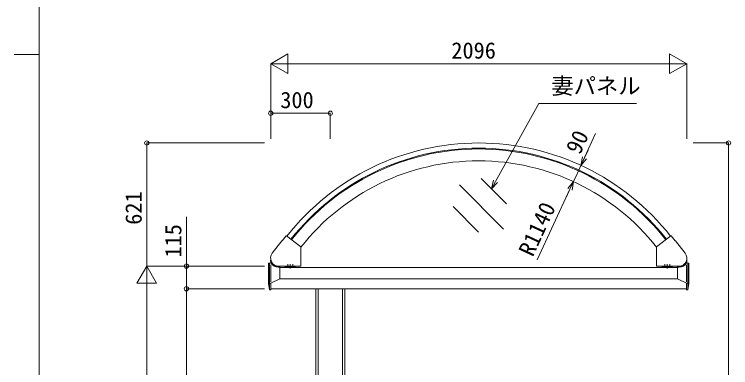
# Model space of a CAD drawing. Units: millimetres, scale not verified. Extents: x -9725 to 10350, y -7066 to 7244.
# Drawn here: x -9725 to -6115, y -1085 to 696 of the extents above; entities that cross this region are included whole.
import ezdxf
from ezdxf.enums import TextEntityAlignment as Align

# ---------------------------------------------------------------- set-up
doc = ezdxf.new("R2010")
doc.units = ezdxf.units.MM
doc.header["$LTSCALE"] = 40
doc.linetypes.add('CHAIN2', pattern=[12, 9, -1, 1, -1])
for name, color, linetype, lineweight in [('0-1_USER1', 3, 'Continuous', 18), ('0-2_YKK_ZWAK', 4, 'Continuous', 9), ('0-4_YKK_12', 6, 'Continuous', 9)]:
    doc.layers.add(name, color=color, linetype=linetype, lineweight=lineweight)
doc.styles.add('ＭＳ ゴシック', font='')
doc.styles.get('ＭＳ ゴシック').set_extended_font_data('MS Gothic')

msp = doc.modelspace()

# ---------------------------------------------------------------- linework, layer by layer
at = {"layer": '0-1_USER1'}
for p, q in [((-9599.98, -6131.25), (-9599.98, 7118.75)), ((-9724.98, 493.75), (-9599.98, 493.75))]:
    msp.add_line(p, q, dxfattribs=at)
at = {"layer": '0-2_YKK_ZWAK'}
for p, q in [((-7244.23, -259.94), (-7372.4, -131.77)), ((-7259.4, -386.19), (-7481.57, -164.02)), ((-7385.65, -401.36), (-7513.83, -273.19)), ((-8355.01, -420.23), (-8375.04, -445.87)), ((-8353.6, -420.06), (-8281.13, -476.68)), ((-6415.88, -420.06), (-6488.36, -476.68)), ((-6414.48, -420.23), (-6394.45, -445.87)), ((-8425.05, -507.75), (-8377.03, -446.29)), ((-8376.28, -445.91), (-8375.04, -445.87)), ((-6393.2, -445.91), (-6394.45, -445.87)), ((-6344.43, -507.75), (-6392.45, -446.29)), ((-8280.74, -573), (-8280.74, -477.47)), ((-6488.74, -573), (-6488.74, -477.47)), ((-8431.67, -557.49), (-8443.74, -558.13)), ((-8443.74, -660.5), (-8443.74, -558.13)), ((-8438.74, -692.13), (-8438.74, -557.86)), ((-8433.38, -543.62), (-8433.13, -557.57)), ((-8433.38, -543.62), (-8432.34, -543.62)), ((-8431.74, -652.16), (-8431.74, -566.66)), ((-8393.94, -574), (-8281.74, -574)), ((-8392.74, -575), (-8386.65, -575)), ((-8386.64, -574), (-8386.73, -579.37)), ((-8359.74, -580.5), (-8359.74, -574)), ((-8354.75, -575.2), (-8354.75, -580.12)), ((-8339.74, -575.2), (-8354.75, -575.2)), ((-8354.29, -575.2), (-8354.29, -574)), ((-8343.24, -575.2), (-8351.24, -575.2)), ((-8350.99, -575.2), (-8350.99, -580.12)), ((-8343.49, -575.2), (-8343.49, -580.12)), ((-8340.19, -574), (-8340.19, -575.2)), ((-8339.74, -575.2), (-8339.74, -580.12)), ((-8329.75, -575.2), (-8329.75, -580.12)), ((-8314.74, -575.2), (-8329.75, -575.2)), ((-8329.29, -575.2), (-8329.29, -574)), ((-8318.24, -575.2), (-8326.24, -575.2)), ((-8325.99, -575.2), (-8325.99, -580.12)), ((-8318.49, -575.2), (-8318.49, -580.12)), ((-8315.19, -574), (-8315.19, -575.2)), ((-8314.74, -575.2), (-8314.74, -580.12)), ((-6375.54, -574), (-6487.74, -574)), ((-6454.75, -575.2), (-6454.75, -580.12)), ((-6454.75, -575.2), (-6439.74, -575.2)), ((-6454.29, -574), (-6454.29, -575.2)), ((-6451.24, -575.2), (-6443.24, -575.2)), ((-6450.99, -575.2), (-6450.99, -580.12)), ((-6443.49, -575.2), (-6443.49, -580.12)), ((-6440.19, -575.2), (-6440.19, -574)), ((-6439.74, -575.2), (-6439.74, -580.12)), ((-6429.75, -575.2), (-6429.75, -580.12)), ((-6429.75, -575.2), (-6414.74, -575.2)), ((-6429.29, -574), (-6429.29, -575.2)), ((-6426.24, -575.2), (-6418.24, -575.2)), ((-6425.99, -575.2), (-6425.99, -580.12)), ((-6418.49, -575.2), (-6418.49, -580.12)), ((-6415.19, -575.2), (-6415.19, -574)), ((-6414.74, -575.2), (-6414.74, -580.12)), ((-6409.74, -580.5), (-6409.74, -574)), ((-6382.85, -574), (-6382.75, -579.37)), ((-6376.74, -575), (-6382.83, -575)), ((-6337.81, -557.49), (-6325.74, -558.13)), ((-6337.74, -652.16), (-6337.74, -566.66)), ((-6336.11, -543.62), (-6337.14, -543.62)), ((-6336.11, -543.62), (-6336.35, -557.57)), ((-6330.74, -692.13), (-6330.74, -557.86)), ((-6325.74, -660.5), (-6325.74, -558.13)), ((-8386.77, -580.5), (-6382.72, -580.5)), ((-8353.74, -580.7), (-8354.75, -580.12)), ((-8340.74, -580.7), (-8353.74, -580.7)), ((-8340.74, -580.7), (-8339.74, -580.12)), ((-8328.74, -580.7), (-8329.75, -580.12)), ((-8315.74, -580.7), (-8328.74, -580.7)), ((-8315.74, -580.7), (-8314.74, -580.12)), ((-6453.74, -580.7), (-6454.75, -580.12)), ((-6453.74, -580.7), (-6440.74, -580.7)), ((-6440.74, -580.7), (-6439.74, -580.12)), ((-6428.74, -580.7), (-6429.75, -580.12)), ((-6428.74, -580.7), (-6415.74, -580.7)), ((-6415.74, -580.7), (-6414.74, -580.12)), ((-8386.74, -637.5), (-6382.74, -637.5)), ((-8433.53, -659), (-8437.38, -659)), ((-8431.74, -692.5), (-8431.74, -659)), ((-6337.74, -692.5), (-6337.74, -659)), ((-6335.96, -659), (-6332.1, -659)), ((-8431.74, -687.5), (-6337.74, -687.5)), ((-8205.24, -2673), (-8205.24, -687.5)), ((-8193.84, -2573), (-8193.84, -687.5)), ((-8071.65, -2573), (-8071.65, -687.5)), ((-8060.24, -2673), (-8060.24, -687.5))]:
    msp.add_line(p, q, dxfattribs=at)
at = {"layer": '0-2_YKK_ZWAK', "linetype": 'CHAIN2'}
for p, q in [((-8347.24, -563.64), (-8347.24, -575.16)), ((-8334.74, -585.5), (-8334.74, -563)), ((-8322.24, -563.64), (-8322.24, -575.16)), ((-6447.24, -563.64), (-6447.24, -575.16)), ((-6434.74, -585.5), (-6434.74, -563)), ((-6422.24, -563.64), (-6422.24, -575.16))]:
    msp.add_line(p, q, dxfattribs=at)
at = {"layer": '0-2_YKK_ZWAK'}
for points in [[(-8309.74, -574), (-8309.74, -580.5), (-8359.74, -580.5)], [(-6459.74, -574), (-6459.74, -580.5), (-6409.74, -580.5)], [(-8395.15, -578.93), (-8386.74, -579.37), (-8386.74, -637.5), (-8431.74, -659)], [(-6374.33, -578.93), (-6382.74, -579.37), (-6382.74, -637.5), (-6337.74, -659)], [(-8431.74, -692.5), (-8438.74, -692.13), (-8443.74, -660.5)], [(-6337.74, -692.5), (-6330.74, -692.13), (-6325.74, -660.5)]]:
    msp.add_lwpolyline(points, dxfattribs=at)
for centre, radius, start, end in [((-7384.74, -1182.11), 1229.69, 90, 141.81299), ((-7384.74, -1182.11), 1229.69, 38.18701, 90), ((-7384.74, -1182.11), 1203.69, 90, 141.80895), ((-7384.74, -1182.11), 1199.69, 90, 141.80831), ((-7384.74, -1182.11), 1203.69, 38.19105, 90), ((-7384.74, -1182.11), 1199.69, 38.19169, 90), ((-7384.74, -1182.11), 1139.69, 90, 141.82996), ((-7384.74, -1182.11), 1139.69, 38.17004, 90), ((-8354.22, -420.85), 1, 52, 142), ((-6415.26, -420.85), 1, 38, 128), ((-8376.25, -446.91), 1, 92.03953, 142.00042), ((-6393.24, -446.91), 1, 37.99958, 87.96047), ((-8281.74, -477.47), 1, 0, 52), ((-6487.74, -477.47), 1, 128, 180), ((-8392.74, -533), 41, 142.00042, 270), ((-6376.74, -533), 41, 270, 37.99958), ((-8392.74, -533), 42, 194.64737, 269.9998), ((-8392.74, -533), 46, 212.18002, 267), ((-8281.74, -573), 1, 270, 0), ((-6487.74, -573), 1, 180, 270), ((-6376.74, -533), 42, 270.0002, 345.35263), ((-6376.74, -533), 46, 273, 327.81998), ((-8352.87, -577.37), 3.32, 235.61575, 304.38425), ((-8347.24, -568.28), 12.42, 252.41205, 287.58795), ((-8341.61, -577.37), 3.32, 235.61575, 304.38425), ((-8327.87, -577.37), 3.32, 235.61575, 304.38425), ((-8322.24, -568.28), 12.42, 252.41205, 287.58795), ((-8316.61, -577.37), 3.32, 235.61575, 304.38425), ((-6452.87, -577.37), 3.32, 235.61575, 304.38425), ((-6447.24, -568.28), 12.42, 252.41205, 287.58795), ((-6441.61, -577.37), 3.32, 235.61575, 304.38425), ((-6427.87, -577.37), 3.32, 235.61575, 304.38425), ((-6422.24, -568.28), 12.42, 252.41205, 287.58795), ((-6416.61, -577.37), 3.32, 235.61575, 304.38425)]:
    msp.add_arc(centre, radius, start, end, dxfattribs=at)
for centre, major_axis in [((-8441.21, -668), (0, 4.25)), ((-6328.27, -668), (0, -4.25))]:
    msp.add_ellipse(centre, major_axis=major_axis, ratio=0.173616, dxfattribs=at)
at = {"layer": '0-4_YKK_12'}
for p, q in [((-8432.74, 447.59), (-8346.14, 497.59)), ((-8346.14, 397.59), (-8346.14, 497.59)), ((-6336.74, 447.59), (-6423.34, 497.59)), ((-6423.34, 497.59), (-6423.34, 397.59)), ((-8432.74, 68.58), (-8432.74, 448.59)), ((-8432.74, 447.59), (-8346.14, 397.59)), ((-8432.74, 447.59), (-8259.54, 447.59)), ((-6436.74, 447.59), (-8332.74, 447.59)), ((-6336.74, 447.59), (-6509.95, 447.59)), ((-6336.74, 447.59), (-6423.34, 397.59)), ((-6336.74, 68.58), (-6336.74, 448.59)), ((-8432.74, 68.58), (-8432.74, 198.58)), ((-8432.74, 197.58), (-8132.74, 197.58)), ((-8132.74, 68.58), (-8132.74, 198.58)), ((-6869.44, -65.6), (-6795.48, 94.66)), ((-8464.74, 47.58), (-9058.74, 47.58)), ((-9057.74, -572.99), (-9057.74, 47.58)), ((-6304.74, 47.59), (-6124.74, 47.59)), ((-6125.74, 47.59), (-6125.74, -2672.99)), ((-6851.63, -27.01), (-6833.82, 11.58)), ((-6869.44, -65.6), (-6851.63, -27.01)), ((-6869.44, -65.6), (-6887.25, -104.19)), ((-6889.35, -108.73), (-6887.25, -104.19)), ((-6907.16, -147.31), (-6889.35, -108.73)), ((-6907.16, -147.31), (-6924.96, -185.9)), ((-6907.16, -147.31), (-6924.96, -185.9)), ((-7089.44, -542.28), (-6924.96, -185.9)), ((-6924.96, -185.9), (-6942.77, -224.49)), ((-9057.74, -572.99), (-9107.74, -659.6)), ((-8464.74, -572.99), (-9058.74, -572.99)), ((-8464.74, -572.99), (-9058.74, -572.99)), ((-9057.74, -572.99), (-9007.74, -659.6)), ((-9057.74, -572.99), (-9057.74, -746.2)), ((-8464.74, -572.99), (-8858.74, -572.99)), ((-9107.74, -659.6), (-9007.74, -659.6)), ((-9057.74, -672.99), (-9057.74, -2573)), ((-8464.74, -687.5), (-8858.74, -687.5)), ((-8464.74, -687.5), (-8858.74, -687.5)), ((-8857.74, -687.5), (-8857.74, -2673))]:
    msp.add_line(p, q, dxfattribs=at)
for points in [[(-7320.81, -183.36), (-7300.19, -146.19), (-7081.68, 247.59), (-6589.4, 247.59)], [(-6841.29, -31.78), (-6869.44, -65.6), (-6861.97, -22.24)], [(-7290.23, -151.72), (-7320.81, -183.36), (-7310.15, -140.67)], [(-6935.3, -181.13), (-6907.16, -147.31), (-6914.62, -190.67)], [(-6935.3, -181.13), (-6907.16, -147.31), (-6914.62, -190.67)], [(-8857.74, -687.5), (-8857.74, -572.99), (-8857.74, -325.29)]]:
    msp.add_lwpolyline(points, dxfattribs=at)
for centre in [(-8432.74, 197.58), (-8132.74, 197.58), (-9057.74, 47.58), (-6125.74, 47.59), (-8857.74, -572.99), (-8857.74, -687.5), (-8857.74, -687.5)]:
    msp.add_circle(centre, 10.62, dxfattribs=at)

# ---------------------------------------------------------------- texts
at = {"layer": '0-4_YKK_12', "style": 'ＭＳ ゴシック'}
for s, p in [('2096', (-7522.74, 448.39)), ('妻パネル', (-7019.03, 269.28)), ('300', (-8384.74, 198.58))]:
    msp.add_text(s, height=82.48, dxfattribs=at).set_placement(p, align=Align.BOTTOM_LEFT)
for s, rotation, p in [('90', 65.225, (-6852.12, -25.68)), ('621', 90, (-9058.34, -364.71)), ('R1140', 65.225, (-7089.93, -540.95)), ('115', 90, (-8858.34, -529.89))]:
    msp.add_text(s, height=82.48, rotation=rotation, dxfattribs=at).set_placement(p, align=Align.BOTTOM_LEFT)

doc.saveas('drawing.dxf')
